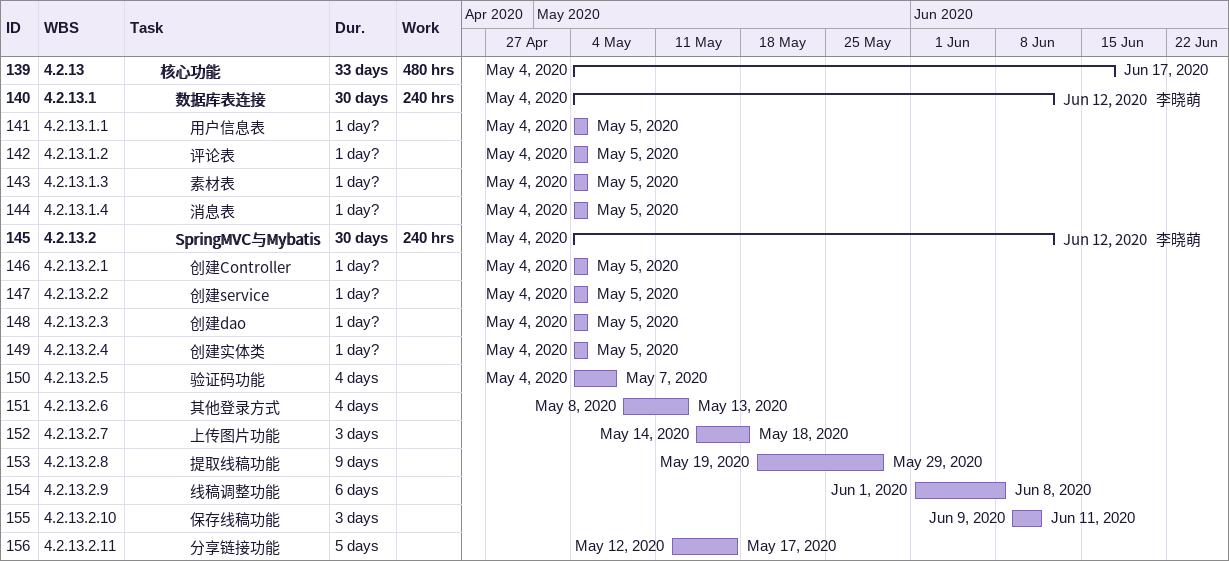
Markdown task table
| ID | WBS | Task | Duration | Start | Finish | Resources | Work (h) |
|---|---|---|---|---|---|---|---|
| 139 | 4.2.13 | **核心功能** | 33d | 2020-05-04 | 2020-06-17 |  | 480 |
| 140 | 4.2.13.1 | **数据库表连接** | 30d | 2020-05-04 | 2020-06-12 | 李晓萌 | 240 |
| 141 | 4.2.13.1.1 | 用户信息表 | 1d? | 2020-05-04 | 2020-05-05 |  |  |
| 142 | 4.2.13.1.2 | 评论表 | 1d? | 2020-05-04 | 2020-05-05 |  |  |
| 143 | 4.2.13.1.3 | 素材表 | 1d? | 2020-05-04 | 2020-05-05 |  |  |
| 144 | 4.2.13.1.4 | 消息表 | 1d? | 2020-05-04 | 2020-05-05 |  |  |
| 145 | 4.2.13.2 | **SpringMVC与Mybatis** | 30d | 2020-05-04 | 2020-06-12 | 李晓萌 | 240 |
| 146 | 4.2.13.2.1 | 创建Controller | 1d? | 2020-05-04 | 2020-05-05 |  |  |
| 147 | 4.2.13.2.2 | 创建service | 1d? | 2020-05-04 | 2020-05-05 |  |  |
| 148 | 4.2.13.2.3 | 创建dao | 1d? | 2020-05-04 | 2020-05-05 |  |  |
| 149 | 4.2.13.2.4 | 创建实体类 | 1d? | 2020-05-04 | 2020-05-05 |  |  |
| 150 | 4.2.13.2.5 | 验证码功能 | 4d | 2020-05-04 | 2020-05-07 |  |  |
| 151 | 4.2.13.2.6 | 其他登录方式 | 4d | 2020-05-08 | 2020-05-13 |  |  |
| 152 | 4.2.13.2.7 | 上传图片功能 | 3d | 2020-05-14 | 2020-05-18 |  |  |
| 153 | 4.2.13.2.8 | 提取线稿功能 | 9d | 2020-05-19 | 2020-05-29 |  |  |
| 154 | 4.2.13.2.9 | 线稿调整功能 | 6d | 2020-06-01 | 2020-06-08 |  |  |
| 155 | 4.2.13.2.10 | 保存线稿功能 | 3d | 2020-06-09 | 2020-06-11 |  |  |
| 156 | 4.2.13.2.11 | 分享链接功能 | 5d | 2020-05-12 | 2020-05-17 |  |  |
